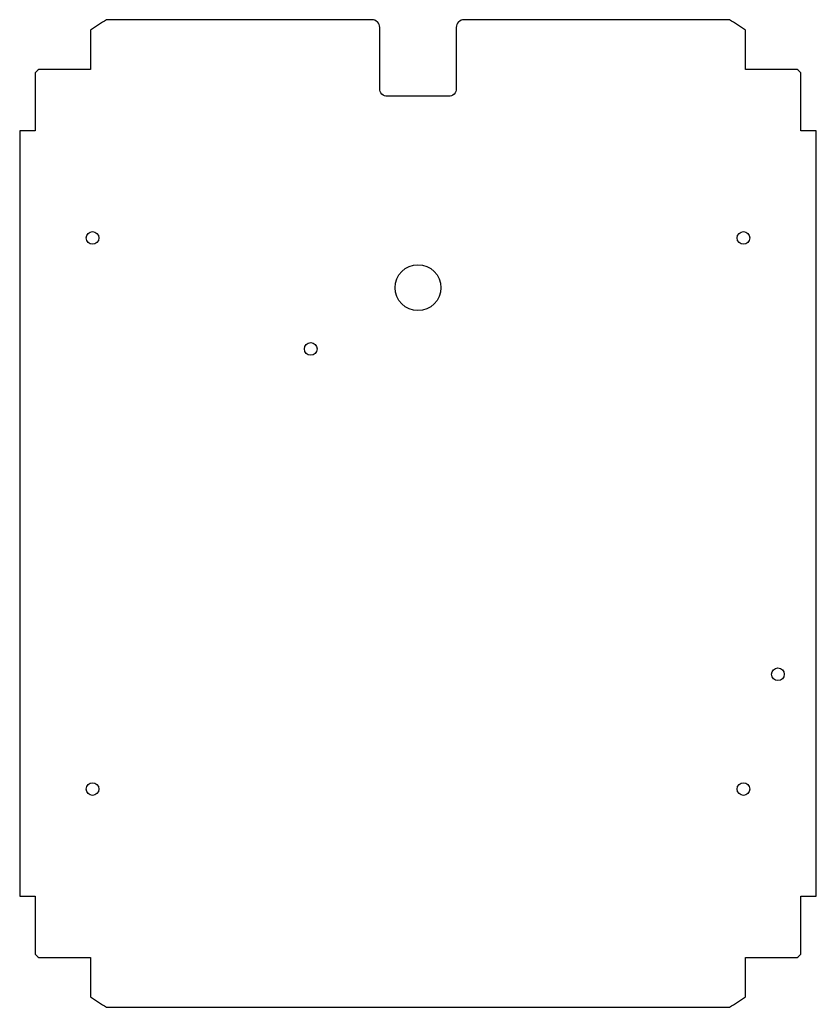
# Model space of a CAD drawing. Header units: millimetres. Extents: x -104 to 104, y -129 to 129.
import ezdxf

# ---------------------------------------------------------------- set-up
doc = ezdxf.new("R2010")
doc.units = ezdxf.units.MM
doc.layers.get('0').update_dxf_attribs({"linetype": 'CONTINUOUS'})

msp = doc.modelspace()

# ---------------------------------------------------------------- linework, layer by layer
msp.add_lwpolyline([(12, 129, 0.414214), (10, 127), (10, 111, -0.414214), (8, 109), (-8, 109, -0.414214), (-10, 111), (-10, 127, 0.414214), (-12, 129), (-81.33, 129, 0.008159), (-85.5, 126.28), (-85.5, 116), (-99, 116, 0.002171), (-100, 115.14), (-100, 100), (-104, 100), (-104, -100), (-100, -100), (-100, -115.14, 0.002171), (-99, -116), (-85.5, -116), (-85.5, -126.28, 0.008159), (-81.33, -129), (81.33, -129, 0.008159), (85.5, -126.28), (85.5, -116), (99, -116, 0.002171), (100, -115.14), (100, -100), (104, -100), (104, 100), (100, 100), (100, 115.14, 0.002171), (99, 116), (85.5, 116), (85.5, 126.28, 0.008159), (81.33, 129)], format="xyb", close=True)
for centre, radius in [((-85, 72), 1.65), ((85, 72), 1.65), ((0, 59), 6), ((-28, 43), 1.65), ((94, -42), 1.65), ((-85, -72), 1.65), ((85, -72), 1.65)]:
    msp.add_circle(centre, radius)

doc.saveas('drawing.dxf')
